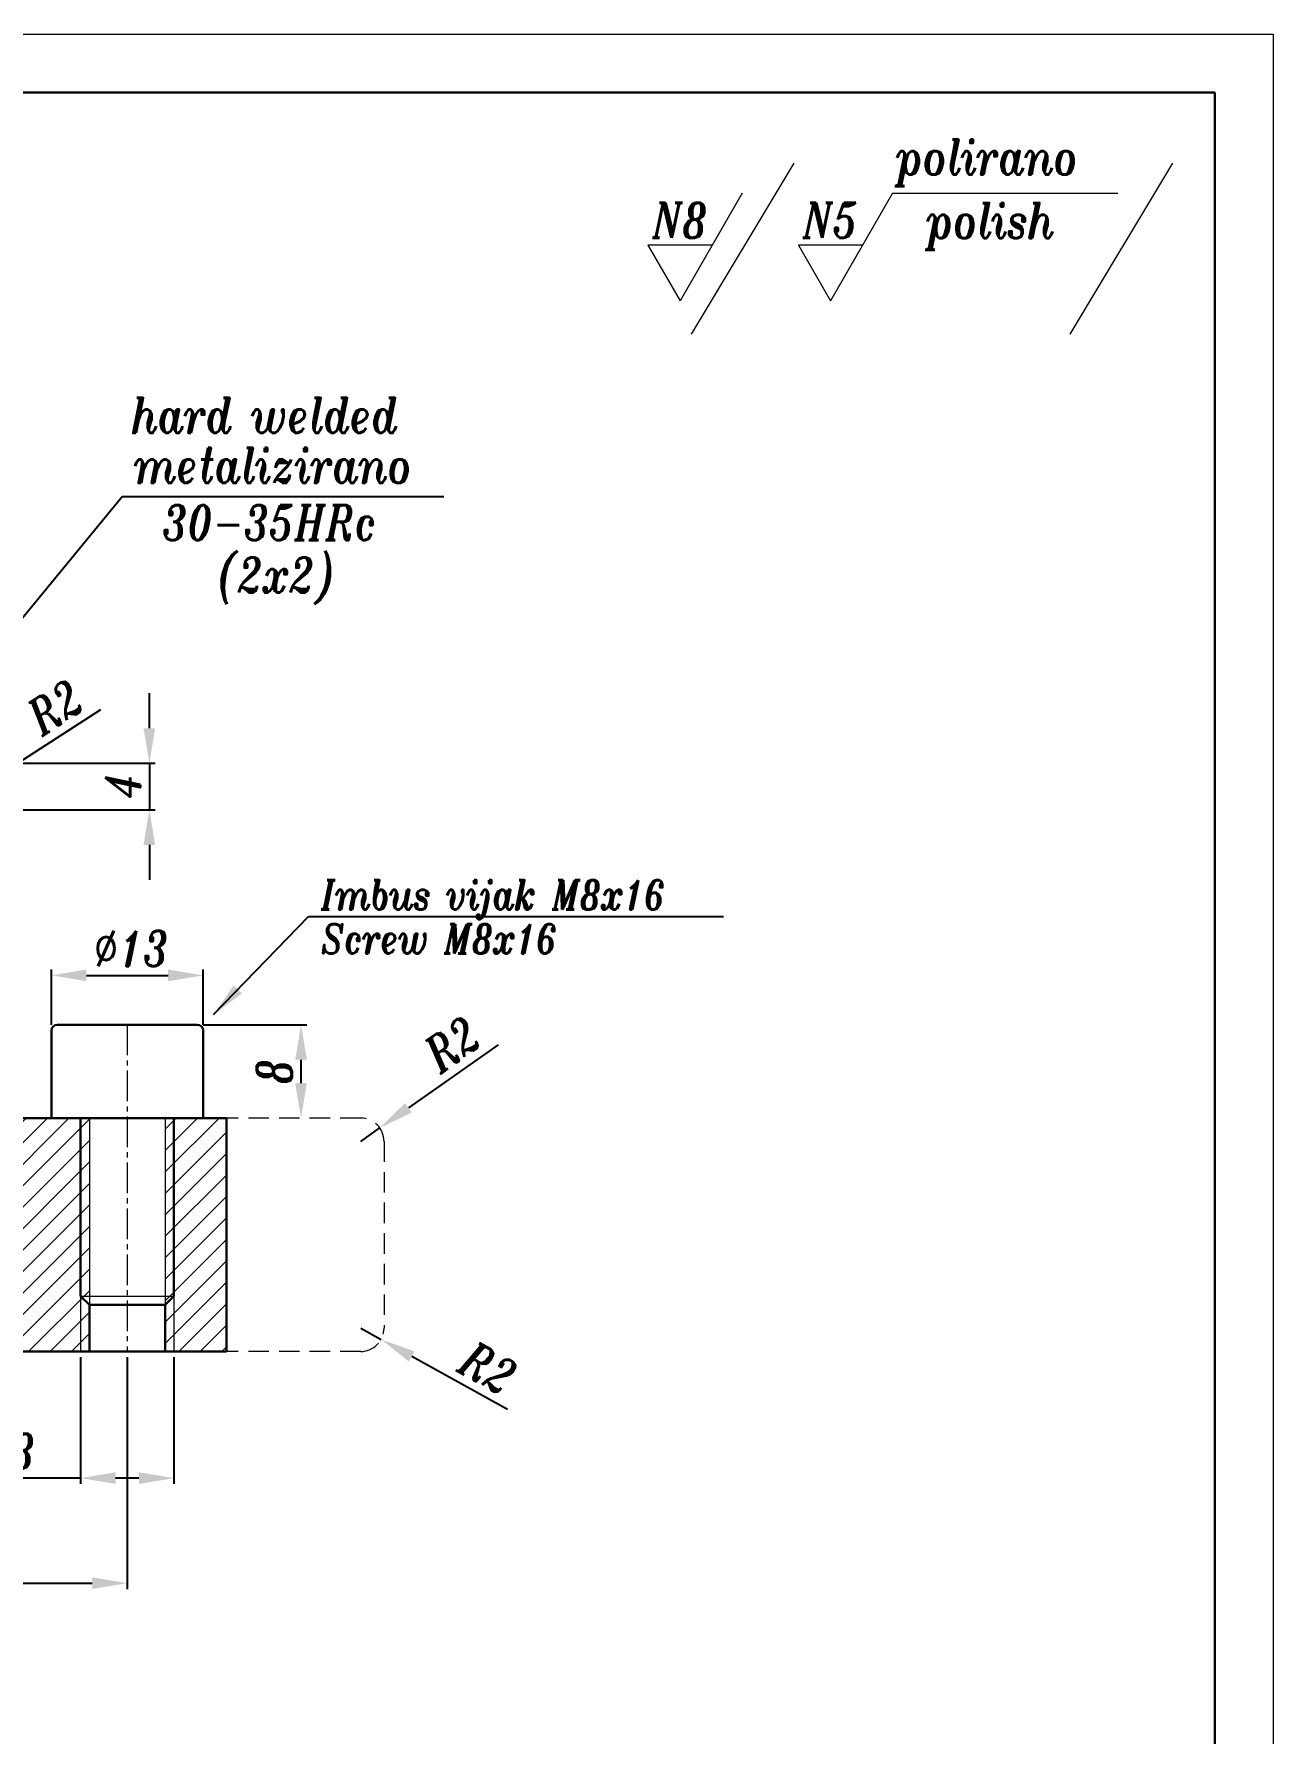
# Model space of a CAD drawing. Extents: x 89 to 607, y -37 to 440.
# Drawn here: x 279.8 to 386, y 294.4 to 440 of the extents above; entities that cross this region are included whole.
import ezdxf
from ezdxf import colors
from ezdxf.entities.mleader import LeaderData, LeaderLine
from ezdxf.math import Vec2, Vec3

# ---------------------------------------------------------------- set-up
doc = ezdxf.new("R2010")
doc.units = 0
doc.header["$LTSCALE"] = 7
doc.header["$MEASUREMENT"] = 0
doc.linetypes.add('CENTER2', pattern=[1.125, 0.75, -0.125, 0.125, -0.125])
doc.linetypes.add('HIDDEN', pattern=[0.375, 0.25, -0.125])
doc.layers.get('0').update_dxf_attribs({"linetype": 'CONTINUOUS', "lineweight": 15})
for name, color, linetype, lineweight in [('1', 1, 'CENTER2', 15), ('2', 2, 'HIDDEN', 15), ('3', 3, 'CONTINUOUS', 30), ('8', 252, 'CONTINUOUS', 15), ('ENGLISH', 252, 'CONTINUOUS', 18)]:
    doc.layers.add(name, color=color, linetype=linetype, lineweight=lineweight)
doc.styles.add('ITALICT', font='ITALICT.shx', dxfattribs={"width": 0.8, "height": 3})
doc.styles.get("Standard").update_dxf_attribs({"font": 'isocp.shx', "height": 3})
doc.dimstyles.get("Standard").update_dxf_attribs({"dimtxt": 3, "dimasz": 3, "dimexe": 0.5, "dimexo": 0.5, "dimgap": 0.8, "dimtad": 1, "dimdsep": 46, "dimtxsty": 'ITALICT', "dimcen": 0.09, "dimazin": 2, "dimtfac": 1, "dimtmove": 0, "dimatfit": 3, "dimfxl": 1, "dimtolj": 1, "dimtzin": 0, "dimarcsym": 0})
doc.dimstyles.new('Standard$4', dxfattribs={"dimtxt": 3, "dimasz": 3, "dimexe": 0.5, "dimexo": 0.5, "dimgap": 0.8, "dimtad": 1, "dimdsep": 46, "dimtxsty": 'ITALICT', "dimcen": 0.09, "dimazin": 2, "dimtfac": 1, "dimtmove": 0, "dimatfit": 3, "dimfxl": 1, "dimtolj": 1, "dimtzin": 0, "dimarcsym": 0})

# ---------------------------------------------------------------- blocks, each defined once
blk = doc.blocks.new('*D9')
at = {"color": 0, "lineweight": -2, "transparency": 16777216}
for p, q in [((289.6947290655157, 380.5503336181804), (289.6947290655157, 383.5503336181804)), ((266.6574528156735, 377.5503336181804), (290.1947290655157, 377.5503336181804)), ((289.6947290655157, 377.5503336181804), (289.6947290655157, 373.5503336181804)), ((262.1662923278437, 373.5503336181804), (290.1947290655157, 373.5503336181804)), ((289.6947290655157, 370.5503336181804), (289.6947290655157, 367.5503336181804))]:
    blk.add_line(p, q, dxfattribs=at)
at = {"color": 0, "transparency": 16777216}
for points in [[(289.1947290655157, 380.5503336181804), (290.1947290655157, 380.5503336181804), (289.6947290655157, 377.5503336181804)], [(290.1947290655157, 370.5503336181804), (289.1947290655157, 370.5503336181804), (289.6947290655157, 373.5503336181804)]]:
    blk.add_solid(points, dxfattribs=at)
at = {"color": 0, "transparency": 16777216, "insert": (287.3947290655157, 375.5503336181804), "char_height": 3, "attachment_point": 5, "rotation": 90, "style": 'ITALICT'}
blk.add_mtext('\\A1;4', dxfattribs=at)
blk = doc.blocks.new('*D22')
at = {"color": 0, "lineweight": -2, "transparency": 16777216}
for p, q in [((319.5875662314829, 353.4321765668196), (311.8977699739406, 348.0259733226299)), ((307.8074528156733, 345.1503332991245), (309.4435796789803, 346.3005893085267))]:
    blk.add_line(p, q, dxfattribs=at)
at = {"color": 0, "transparency": 16777216}
blk.add_solid([(311.6102059715901, 348.4350050384566), (312.1853339762912, 347.6169416068032), (309.4435796789803, 346.3005893085267)], dxfattribs=at)
at = {"color": 0, "transparency": 16777216, "insert": (315.6469688393796, 353.4733128445793), "char_height": 3, "attachment_point": 5, "rotation": 35.108596935191215, "style": 'ITALICT'}
blk.add_mtext('\\A1;R2', dxfattribs=at)
blk = doc.blocks.new('*D23')
at = {"color": 0, "lineweight": -2, "transparency": 16777216}
for p, q in [((307.8074528156736, 329.1503332991254), (309.5566525408539, 328.1806424610596)), ((320.4016908369722, 322.1685592650512), (312.1804521286245, 326.7261062039608))]:
    blk.add_line(p, q, dxfattribs=at)
at = {"color": 0, "transparency": 16777216}
blk.add_solid([(312.422874838141, 327.1634061352559), (311.938029419108, 326.2888062726657), (309.5566525408539, 328.1806424610596)], dxfattribs=at)
at = {"color": 0, "transparency": 16777216, "insert": (318.7181157404594, 325.731644289914), "char_height": 3, "attachment_point": 5, "rotation": 330.99765481770334, "style": 'ITALICT'}
blk.add_mtext('\\A1;R2', dxfattribs=at)
blk = doc.blocks.new('*D27')
at = {"color": 0, "lineweight": -2, "transparency": 16777216}
for p, q in [((281.3059180821317, 355.1503332991248), (281.3059180821317, 359.8768988382215)), ((294.3059180821318, 355.1503332991246), (294.3059180821318, 359.8768988382215)), ((284.3059180821317, 359.3768988382215), (291.3059180821318, 359.3768988382215))]:
    blk.add_line(p, q, dxfattribs=at)
at = {"color": 0, "transparency": 16777216}
for points in [[(284.3059180821317, 359.8768988382215), (284.3059180821317, 358.8768988382215), (281.3059180821317, 359.3768988382215)], [(291.3059180821318, 359.8768988382215), (291.3059180821318, 358.8768988382215), (294.3059180821318, 359.3768988382215)]]:
    blk.add_solid(points, dxfattribs=at)
at = {"color": 0, "transparency": 16777216, "insert": (288.1461266416922, 361.6768988382215), "char_height": 3, "attachment_point": 5, "style": 'ITALICT'}
blk.add_mtext('\\A1;%%c13', dxfattribs=at)
blk = doc.blocks.new('*D28')
at = {"color": 0, "lineweight": -2, "transparency": 16777216}
for p, q in [((283.8059180821322, 326.6503332991251), (283.8059180821322, 315.7983060298368)), ((291.8059180821319, 326.6503332991251), (291.8059180821319, 315.7983060298368)), ((283.8059180821322, 316.2983060298368), (273.9487752249893, 316.2983060298368)), ((288.8059180821319, 316.2983060298368), (286.8059180821322, 316.2983060298368))]:
    blk.add_line(p, q, dxfattribs=at)
at = {"color": 0, "transparency": 16777216}
for points in [[(286.8059180821322, 316.7983060298368), (286.8059180821322, 315.7983060298368), (283.8059180821322, 316.2983060298368)], [(288.8059180821319, 316.7983060298368), (288.8059180821319, 315.7983060298368), (291.8059180821319, 316.2983060298368)]]:
    blk.add_solid(points, dxfattribs=at)
at = {"color": 0, "transparency": 16777216, "insert": (277.3773466535607, 318.5983060298368), "char_height": 3, "attachment_point": 5, "style": 'ITALICT'}
blk.add_mtext('\\A1;M8', dxfattribs=at)
blk = doc.blocks.new('*D29')
at = {"color": 0, "lineweight": -2, "transparency": 16777216}
for p, q in [((294.3059180821319, 355.1503332991246), (303.1958480661525, 355.1503332991246)), ((302.6958480661525, 350.1503332991242), (302.6958480661525, 352.1503332991246))]:
    blk.add_line(p, q, dxfattribs=at)
at = {"color": 0, "transparency": 16777216}
for points in [[(302.1958480661525, 352.1503332991246), (303.1958480661525, 352.1503332991246), (302.6958480661525, 355.1503332991246)], [(302.1958480661525, 350.1503332991242), (303.1958480661525, 350.1503332991242), (302.6958480661525, 347.1503332991242)]]:
    blk.add_solid(points, dxfattribs=at)
at = {"color": 0, "transparency": 16777216, "insert": (300.3958480661524, 351.1503332991244), "char_height": 3, "attachment_point": 5, "rotation": 90, "style": 'ITALICT'}
blk.add_mtext('\\A1;8', dxfattribs=at)
blk = doc.blocks.new('*D30')
at = {"color": 0, "lineweight": -2, "transparency": 16777216}
for p, q in [((287.8059180821317, 326.6503332991251), (287.8059180821317, 306.7983060298368)), ((233.8074528156736, 313.7521964436003), (233.8074528156736, 306.7983060298368)), ((236.8074528156736, 307.2983060298368), (284.8059180821317, 307.2983060298368))]:
    blk.add_line(p, q, dxfattribs=at)
at = {"color": 0, "transparency": 16777216}
for points in [[(236.8074528156736, 307.7983060298368), (236.8074528156736, 306.7983060298368), (233.8074528156736, 307.2983060298368)], [(284.8059180821317, 307.7983060298368), (284.8059180821317, 306.7983060298368), (287.8059180821317, 307.2983060298368)]]:
    blk.add_solid(points, dxfattribs=at)
at = {"color": 0, "transparency": 16777216, "insert": (260.8066854489026, 309.5983060298368), "char_height": 3, "attachment_point": 5, "style": 'ITALICT'}
blk.add_mtext('\\A1;54', dxfattribs=at)
blk = doc.blocks.new('A$C0FD72C1E')
for p, q in [((8.794058174852125, 14.65122737423644), (0, 0)), ((41.24515817485189, 14.65122737423644), (32.45110000000022, 0)), ((4.36443973104997, 12.08192955692789), (-0.9569643893169086, 2.864987252846277)), ((17.26239347751743, 12.08192955692789), (11.94098935715056, 2.864987252846277)), ((17.26239347751698, 12.08192955692789), (36.55575566120751, 12.08192955692789)), ((-3.704026502308807, 7.623038404096178), (-0.9569643893169086, 2.864987252846277)), ((1.79009772367499, 7.623038404096178), (-3.704026502308807, 7.623038404096178)), ((9.193927244158658, 7.623038404096178), (11.94098935715056, 2.864987252846277)), ((14.68805147014245, 7.623038404096178), (9.193927244158658, 7.623038404096178))]:
    blk.add_line(p, q)
at = {"style": 'ITALICT', "width": 0.8}
for s, p in [('polirano', (17.55381890702984, 13.67143882725077)), ('N8', (-3.321068699637635, 8.240757469138089)), ('N5', (9.57688504682983, 8.240757469138089))]:
    blk.add_text(s, height=3, dxfattribs=at).set_placement(p)
at = {"layer": 'ENGLISH', "style": 'ITALICT', "width": 0.8}
blk.add_text('polish', height=3, dxfattribs=at).set_placement((20.16251817471311, 8.232912754303015))
blk = doc.blocks.new('*D78')
at = {"color": 0, "lineweight": -2, "transparency": 16777216}
for p, q in [((276.0937477624695, 376.0495140209439), (285.5406759247447, 382.1618247600188)), ((271.895814391441, 373.3333852661892), (273.5749877398524, 374.4198367680911))]:
    blk.add_line(p, q, dxfattribs=at)
at = {"color": 0, "transparency": 16777216}
blk.add_solid([(275.822134886994, 376.4693073580468), (276.3653606379449, 375.6297206838411), (273.5749877398524, 374.4198367680911)], dxfattribs=at)
at = {"color": 0, "transparency": 16777216, "insert": (281.6045793400993, 382.3545517076489), "char_height": 3, "attachment_point": 5, "rotation": 32.90350085678214, "style": 'ITALICT'}
blk.add_mtext('\\A1;R2', dxfattribs=at)

msp = doc.modelspace()

# ---------------------------------------------------------------- hatches: boundary and pattern name
at = {"layer": '8'}
h = msp.add_hatch(dxfattribs=at)
h.set_pattern_fill('_USER', color=256, scale=1.3, angle=45, style=0, pattern_type=0)
h.set_pattern_definition([(45, (0, 0), (-0.9192388155425117, 0.9192388155425119), [])])
edge = h.paths.add_edge_path()
edge.add_line((222.8074528156731, 353.5239158295231), (190.641801602883, 365.231255436767))
edge.add_line((190.641801602883, 365.231255436767), (189.4280675741016, 361.8965485994665))
edge.add_arc((191.3074528156734, 361.2125083128152), 1.999999999999945, 159.9999999999994, 250.0000000000001)
edge.add_line((190.6234125290221, 359.3331230712434), (197.3074474941972, 356.9003332991251))
edge.add_line((197.3074474941972, 356.9003332991251), (197.3074474941971, 347.1503332991251))
edge.add_line((197.3074474941971, 347.1503332991251), (171.3074528156734, 347.1503332991248))
edge.add_line((171.3074528156734, 347.1503332991248), (171.3074528156734, 327.1503332991251))
edge.add_line((171.3074528156734, 327.1503332991251), (197.007452815673, 327.150333299125))
edge.add_line((197.007452815673, 327.150333299125), (197.007452815673, 337.1503332991259))
edge.add_line((197.007452815673, 337.1503332991259), (202.007452815673, 340.0370846450732))
edge.add_line((202.007452815673, 340.0370846450732), (207.007452815673, 337.1503332991251))
edge.add_line((207.007452815673, 337.1503332991251), (207.007452815673, 327.150333299125))
edge.add_line((207.007452815673, 327.150333299125), (220.0574528156728, 327.150333299125))
edge.add_line((220.0574528156728, 327.150333299125), (221.0574528156729, 328.150333299125))
edge.add_line((221.0574528156729, 328.150333299125), (221.0574528156728, 352.150333299125))
edge.add_line((221.0574528156728, 352.150333299125), (222.8074528156731, 353.1606962702069))
edge.add_line((222.8074528156731, 353.1606962702069), (222.8074528156731, 353.5239158295231))
h.paths.add_polyline_path([(244.8074528156729, 353.1606962702069), (246.5574528156726, 352.1503332991254), (246.5574528156731, 328.150333299125), (247.5574528156731, 327.150333299125), (283.8059180821322, 327.1503332991251), (283.8059180821321, 331.900333299125), (283.8059180821321, 347.150333299125), (281.3059180821321, 347.150333299125), (270.3074581371496, 347.1503332991251), (270.3074581371487, 356.9003332991251), (276.9914931023237, 359.3331230712434, 0.4142135623731291), (278.1868380572442, 361.8965485994665), (276.9731040284629, 365.231255436767), (244.8074528156729, 353.5239158295232)])
h.paths.add_polyline_path([(291.8059180821319, 327.1503332991251), (296.3074528156733, 327.1503332991251), (296.3074528156733, 347.1503332991249), (294.3059180821321, 347.1503332991249), (291.8059180821321, 347.150333299125), (291.8059180821321, 331.9003332991251)])
h.paths.add_polyline_path([(291.0559180821322, 331.9003332991251), (291.8059180821321, 331.9003332991252), (291.8059180821321, 347.150333299125), (291.0559180821319, 347.150333299125)])
h.paths.add_polyline_path([(291.0559180821322, 331.1503332991249), (291.8059180821321, 331.9003332991251), (291.0559180821322, 331.9003332991251)])
h.paths.add_polyline_path([(291.0559180821333, 327.1503332991251), (291.8059180821319, 327.1503332991251), (291.8059180821322, 331.9003332991251), (291.0559180821322, 331.1503332991249)])
h.paths.add_polyline_path([(284.5559180821321, 331.1503332991247), (283.8059180821321, 331.900333299125), (283.8059180821322, 327.1503332991251), (284.5559180821319, 327.1503332991251)])
h.paths.add_polyline_path([(284.5559180821321, 331.9003332991249), (283.8059180821321, 331.900333299125), (284.5559180821321, 331.1503332991247)])
h.paths.add_polyline_path([(283.8059180821321, 347.150333299125), (283.8059180821321, 331.9003332991249), (284.5559180821321, 331.9003332991249), (284.5559180821322, 347.150333299125)])
h.paths.add_polyline_path([(257.8905551490244, 341.7289047276967), (257.8905551490244, 347.5717618705538), (263.8905551490244, 347.5717618705538), (263.8905551490244, 341.7289047276967)], flags=24)
h.paths.add_polyline_path([(250.4579476167266, 336.6717618705537), (250.4579476167266, 342.6289047276965), (256.4579476167265, 342.6289047276965), (256.4579476167265, 336.6717618705537)], flags=24)
h.paths.add_polyline_path([(197.8753099585301, 347.2775057064319), (204.3895956728158, 347.2775057064319), (204.3895956728158, 344.2775057064319), (197.8753099585301, 344.2775057064319), (197.8753099585301, 347.2775057064319)], flags=16)
h.paths.add_polyline_path([(209.5493632214026, 329.5717618705536), (209.5493632214026, 334.7289047276964), (215.5493632214026, 334.7289047276964), (215.5493632214026, 329.5717618705536)], flags=24)
h.paths.add_polyline_path([(197.1253099585301, 348.7775057064319), (205.1395956728158, 348.7775057064319), (205.1395956728158, 342.7775057064319), (197.1253099585301, 342.7775057064319)], flags=24)
h.paths.add_polyline_path([(250.4579476167266, 336.6717618705537), (250.4579476167266, 342.6289047276965), (256.4579476167265, 342.6289047276965), (256.4579476167265, 336.6717618705537)], flags=24)
h.paths.add_polyline_path([(257.8905551490244, 341.7289047276967), (257.8905551490244, 347.5717618705538), (263.8905551490244, 347.5717618705538), (263.8905551490244, 341.7289047276967)], flags=24)
h.paths.add_polyline_path([(211.0493632214026, 330.3217618705536), (211.0493632214026, 333.9789047276964), (214.0493632214026, 333.9789047276964), (214.0493632214026, 330.3217618705536), (211.0493632214026, 330.3217618705536)], flags=0)

# ---------------------------------------------------------------- linework, layer by layer
for p, q in [((89.00722994705069, 440.0330016667234), (386.0072299470506, 440.0330016667234)), ((386.0072299470506, 440.0330016667234), (386.0072299470506, 20.03300166672342)), ((284.5559180821322, 347.1503332991247), (284.5559180821321, 331.1503332991247)), ((291.0559180821319, 347.1503332991247), (291.0559180821322, 331.1503332991249)), ((283.8059180821321, 331.9003332991249), (291.8059180821321, 331.9003332991251))]:
    msp.add_line(p, q)
at = {"ltscale": 0.5}
for p, q in [((283.8059180821321, 331.900333299125), (283.8059180821322, 327.1503332991251)), ((291.8059180821321, 331.900333299125), (291.8059180821319, 327.1503332991251))]:
    msp.add_line(p, q, dxfattribs=at)
at = {"layer": '1', "ltscale": 0.5}
msp.add_line((287.8059180821315, 355.1503332991246), (287.8059180821317, 327.1503332991251), dxfattribs=at)
at = {"layer": '2'}
for p, q in [((307.8074528156734, 347.1503332991247), (296.3074528156733, 347.1503332991248)), ((309.8074528156734, 345.1503332991247), (309.8074528156734, 329.1503332991251)), ((307.8074528156734, 327.1503332991251), (296.3074528156734, 327.1503332991251))]:
    msp.add_line(p, q, dxfattribs=at)
for centre, start, end in [((307.8074528156734, 345.1503332991247), 7.016709298534877e-15, 90), ((307.8074528156734, 329.1503332991251), 270, 0)]:
    msp.add_arc(centre, 2, start, end, dxfattribs=at)
at = {"layer": '3'}
for p, q in [((109.0072299470507, 435.0330016667234), (381.0072299470505, 435.0330016667234)), ((381.0072299470505, 435.0330016667234), (381.0072299470506, 25.03300166672342)), ((281.8059180821319, 355.1503332991248), (293.8059180821319, 355.1503332991244)), ((296.3074528156733, 347.1503332991249), (270.3074581371496, 347.1503332991251)), ((296.3074528156733, 347.1503332991248), (296.3074528156733, 327.1503332991251)), ((283.8059180821321, 331.900333299125), (284.5559180821321, 331.1503332991247)), ((284.5559180821321, 331.1503332991247), (287.8059180821321, 331.1503332991249)), ((284.5559180821321, 331.1503332991247), (284.5559180821319, 327.150333299125)), ((291.0559180821322, 331.1503332991249), (287.8059180821321, 331.150333299125)), ((291.8059180821321, 331.900333299125), (291.0559180821322, 331.1503332991249)), ((291.0559180821322, 331.1503332991249), (291.0559180821333, 327.150333299125)), ((296.3074528156734, 327.1503332991251), (233.8074528156736, 327.150333299125))]:
    msp.add_line(p, q, dxfattribs=at)
at = {"layer": '3', "ltscale": 0.5}
for p, q in [((281.3059180821317, 354.6503332991248), (281.3059180821321, 347.1503332991248)), ((294.3059180821318, 354.6503332991246), (294.3059180821321, 347.1503332991246)), ((283.8059180821321, 347.1503332991248), (283.8059180821321, 331.900333299125)), ((291.8059180821321, 347.1503332991247), (291.8059180821321, 331.900333299125))]:
    msp.add_line(p, q, dxfattribs=at)
at = {"layer": '3'}
msp.add_arc((281.8059180821319, 354.6503332991248), 0.5, 90, 180, dxfattribs=at)
at = {"layer": '3', "ltscale": 0.5}
msp.add_arc((293.8059180821319, 354.6503332991246), 0.5, 0, 90, dxfattribs=at)

# ---------------------------------------------------------------- block references
msp.add_blockref('A$C0FD72C1E', (336.1383097776283, 414.3175167788702))

# ---------------------------------------------------------------- texts
at = {"style": 'ITALICT'}
for s, height, width, p in [('metalizirano', 3, 0.8000000000000002, (288.3699830399893, 401.5708056490938)), ('30-35HRc', 3, 0.8000000000000002, (290.8181085117507, 396.6744134602716)), ('(2x2)', 3, 0.8000000000000002, (295.6094577832613, 392.1786173332541)), ('Imbus vijak M8x16', 2.5, 0.8, (304.4285894772519, 365.027434887451))]:
    msp.add_text(s, height=height, dxfattribs=dict(at, width=width)).set_placement(p)
at = {"layer": '8', "style": 'ITALICT', "width": 0.8}
msp.add_text('Screw M8x16', height=2.5, dxfattribs=at).set_placement((304.4285894772519, 361.258934887451))
at = {"layer": 'ENGLISH', "style": 'ITALICT', "width": 0.8000000000000002}
msp.add_text('hard welded', height=3, dxfattribs=at).set_placement((288.1214237375599, 405.854005116366))

# ---------------------------------------------------------------- dimensions: what is measured, and where the dimension line sits
dim = msp.add_radius_dim(center=(271.895814391441, 373.3333852661892), mpoint=(273.5749877398524, 374.4198367680911), dimstyle='Standard$4', override={"dimcen": 0.06, "dimsd1": 1, "dimtmove": 1, "dimatfit": 0})
dim.commit()
dim.dimension.update_dxf_attribs({"geometry": '*D78', "text_midpoint": (282.8539985672865, 380.4235023569758), "dimtype": 164})
for base, p1, p2, picture, middle in [((289.6947290655157, 373.5503336181804), (266.1574528156735, 377.5503336181804), (261.6662923278437, 373.5503336181804), '*D9', (287.3947290655157, 375.5503336181804)), ((302.6958480661525, 355.1503332991246), (302.6958480661525, 347.1503332991242), (293.8059180821319, 355.1503332991246), '*D29', (300.3958480661524, 351.1503332991244))]:
    dim = msp.add_linear_dim(base=base, p1=p1, p2=p2, angle=90, dimstyle='Standard')
    dim.commit()
    dim.dimension.update_dxf_attribs({"geometry": picture, "text_midpoint": middle})
for base, p1, p2, text, picture, middle in [((294.3059180821318, 359.3768988382215), (281.3059180821317, 354.6503332991248), (294.3059180821318, 354.6503332991246), '%%c<>', '*D27', (288.1461266416922, 359.3768988382215)), ((291.8059180821319, 316.2983060298368), (283.8059180821322, 327.1503332991251), (291.8059180821319, 327.1503332991251), 'M<>', '*D28', (277.3773466535607, 316.2983060298368))]:
    dim = msp.add_linear_dim(base=base, p1=p1, p2=p2, text=text, dimstyle='Standard')
    dim.commit()
    dim.dimension.update_dxf_attribs({"geometry": picture, "text_midpoint": middle, "dimtype": 160})
for center, mpoint, picture, middle in [((307.8074528156733, 345.1503332991245), (309.4435796789803, 346.3005893085267), '*D22', (316.9697632501919, 351.5917669517763)), ((307.8074528156736, 329.1503332991254), (309.5566525408539, 328.1806424610596), '*D23', (318.7181157404594, 325.731644289914))]:
    dim = msp.add_radius_dim(center=center, mpoint=mpoint, dimstyle='Standard')
    dim.commit()
    dim.dimension.update_dxf_attribs({"geometry": picture, "text_midpoint": middle})
dim = msp.add_linear_dim(base=(287.8059180821317, 307.2983060298368), p1=(233.8074528156736, 314.2521964436003), p2=(287.8059180821317, 327.1503332991251), dimstyle='Standard')
dim.commit()
dim.dimension.update_dxf_attribs({"geometry": '*D30', "text_midpoint": (260.8066854489026, 309.5983060298368)})

# ---------------------------------------------------------------- leaders
msp.add_leader([(295.1982670709631, 356.0245544016587), (303.3284138506311, 364.4165544016587), (338.9132855374055, 364.4165544016587)], dimstyle='Standard', override={"dimgap": 0.8, "dimtad": 0})
ml = msp.add_multileader_mtext('Standard')
ml.set_content('', color=256)
ml.set_leader_properties()
ml.build(insert=Vec2(0, 0))
ml.multileader.update_dxf_attribs({"text_right_attachment_type": 6, "dogleg_length": 0.36, "arrow_head_size": 3})
ctx = ml.context
ctx.base_point, ctx.arrow_head_size, ctx.plane_origin = Vec3(314.9495419609331, 400.4193616888497), 3, Vec3(253.9341660583482, 348.4271051978731)
ctx.right_attachment, ctx.attachment_type = 6, 2
notes = []
notes.append((ctx, [(0, (1, 1, 0), (287.368661959616, 400.4193616888497), (1, 0), 27.58088000131703, [(0, [(268.0792702229, 376.9459538391757)], 0, [])])]))
ctx.mtext.insert, ctx.mtext.flow_direction = Vec3(316.9495419609331, 402.4193616888497), 5
for ctx, leaders in notes:
    for number, flags, end, landing, length, lines in leaders:
        leader = LeaderData()
        leader.index, (leader.has_last_leader_line, leader.has_dogleg_vector, leader.attachment_direction) = number, flags
        leader.last_leader_point, leader.dogleg_vector, leader.dogleg_length = Vec3(end), Vec3(landing), length
        for number, points, colour, breaks in lines:
            line = LeaderLine()
            line.index, line.vertices, line.color, line.breaks = number, Vec3.list(points), colors.encode_raw_color(colour), breaks
            leader.lines.append(line)
        ctx.leaders.append(leader)

doc.saveas('drawing.dxf')
